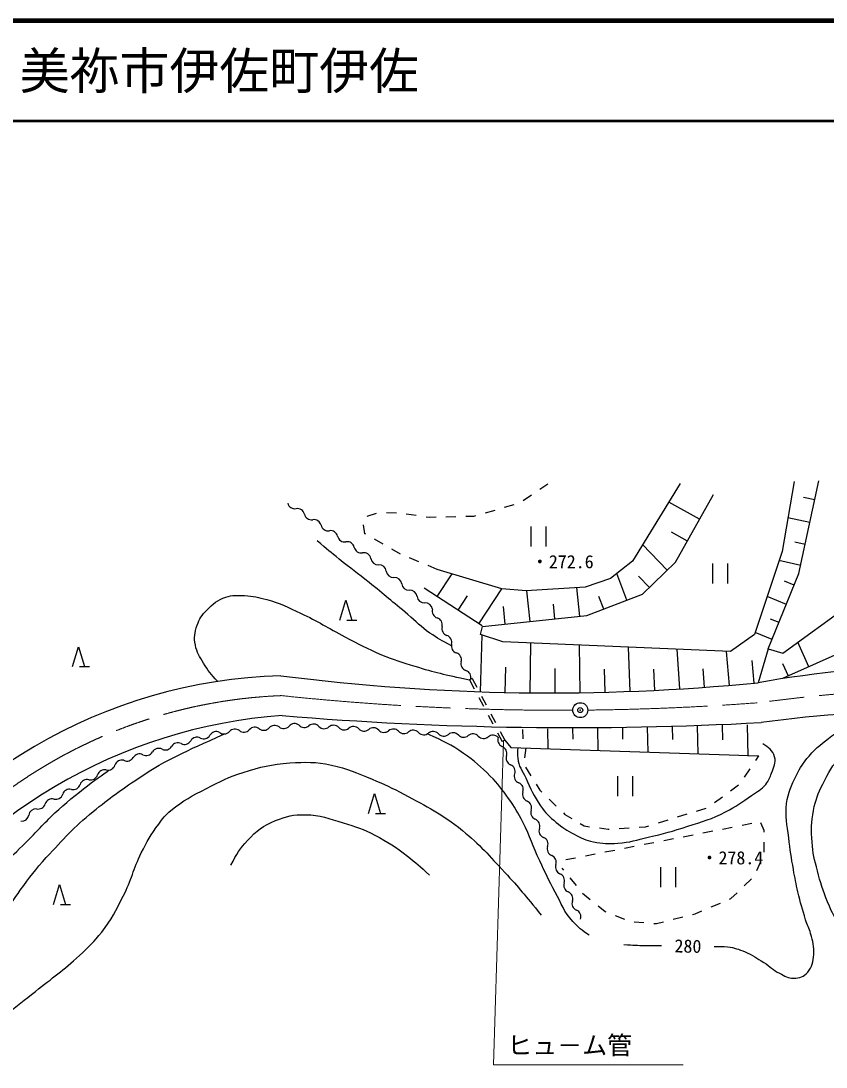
# Model space of a CAD drawing. Units: millimetres, scale not verified. Extents: x 40000 to 680000, y 20000 to 380000.
# Drawn here: x 405140 to 485830, y 275120 to 380000 of the extents above; entities that cross this region are included whole.
import ezdxf
from ezdxf.enums import TextEntityAlignment as Align

# ---------------------------------------------------------------- set-up
doc = ezdxf.new("R2010")
doc.units = ezdxf.units.MM
doc.header["$LTSCALE"] = 1000
doc.header["$PDMODE"] = 32
doc.header["$PDSIZE"] = 500
doc.linetypes.add('CHAIN', pattern=[18.5, 12, -1.5, 3.5, -1.5])
for name, color, linetype, lineweight in [('S-BGD', 7, 'Continuous', 25), ('S-BMK', 2, 'CHAIN', 13), ('S-BMK-SRVR', 3, 'Continuous', 25), ('S-STR-HTXT', 7, 'Continuous', 13), ('S-TTL', 2, 'Continuous', 140), ('S-TTL-LINE', 7, 'Continuous', 50)]:
    doc.layers.add(name, color=color, linetype=linetype, lineweight=lineweight)
doc.layers.add('S-TTL-TXT', color=7, linetype='Continuous')
doc.styles.add('ＭＳ ゴシック', font='')
doc.styles.get('ＭＳ ゴシック').set_extended_font_data('MS Gothic')

msp = doc.modelspace()

# ---------------------------------------------------------------- linework, layer by layer
at = {"layer": 'S-BGD'}
for p, q in [((457130, 333042), (457956, 333605)), ((471209, 333622), (466426, 325839)), ((482635, 333840), (481420, 326816)), ((483110, 324598), (485117, 333893)), ((455478, 331915), (456304, 332479)), ((470751, 325754), (474539, 332511)), ((453613, 331240), (454575, 331515)), ((473150, 330033), (470066, 331762)), ((484703, 331973), (483566, 332218)), ((439851, 330355), (440785, 330654)), ((441768, 330727), (442767, 330677)), ((443760, 330573), (444751, 330436)), ((450517, 330355), (450729, 330416)), ((451690, 330691), (452652, 330965)), ((439598, 328586), (439488, 329470)), ((439840, 330340), (439851, 330355)), ((445742, 330300), (446069, 330254)), ((446069, 330254), (446738, 330270)), ((447738, 330292), (448738, 330315)), ((449737, 330338), (450517, 330355)), ((484212, 329699), (482001, 330176)), ((439693, 328532), (439598, 328586)), ((456232, 329321), (456232, 327321)), ((457732, 329321), (457732, 327321)), ((471928, 327852), (470342, 328741)), ((441431, 327543), (440562, 328037)), ((469919, 324947), (467446, 327499)), ((483740, 327515), (482692, 327742)), ((443169, 326553), (442300, 327048)), ((481420, 326816), (478659, 318500)), ((445013, 325781), (444089, 326162)), ((446862, 325018), (445937, 325399)), ((466426, 325839), (464212, 324090)), ((467424, 322528), (470751, 325754)), ((474454, 325612), (474454, 323612)), ((475954, 325612), (475954, 323612)), ((483288, 325419), (481112, 325889)), ((446852, 322283), (448342, 324568)), ((453323, 323054), (446862, 325018)), ((464212, 324090), (461677, 323233)), ((465878, 321933), (464852, 324595)), ((468124, 323207), (467033, 324332)), ((480037, 317038), (483110, 324598)), ((451361, 319344), (445548, 323133)), ((451041, 319553), (453323, 323054)), ((455787, 322876), (453323, 323054)), ((461677, 323233), (455787, 322876)), ((461146, 320307), (460850, 323183)), ((482637, 323435), (481670, 323828)), ((448947, 320918), (449890, 322364)), ((456172, 319795), (455855, 322880)), ((461844, 320378), (467424, 322528)), ((463545, 321034), (463062, 322286)), ((481851, 321500), (479916, 322286)), ((437091, 319937), (437691, 321937)), ((437691, 321937), (438291, 319937)), ((453685, 319539), (453504, 321296)), ((458659, 320051), (458506, 321541)), ((481493, 316628), (488683, 321862)), ((437791, 319937), (438791, 319937)), ((451401, 319303), (461844, 320378)), ((481113, 319685), (480261, 320031)), ((495191, 320224), (481465, 314060)), ((451196, 318484), (451401, 319303)), ((451186, 312747), (451373, 318428)), ((453449, 317768), (451196, 318484)), ((478659, 318500), (476245, 316782)), ((480420, 317981), (478717, 318674)), ((410304, 315266), (410904, 317266)), ((410904, 317266), (411504, 315266)), ((476245, 316782), (453449, 317768)), ((456184, 312641), (456232, 317647)), ((461174, 312652), (461107, 317437)), ((466183, 312780), (466016, 317224)), ((471161, 313025), (470918, 317012)), ((476147, 313388), (475859, 316799)), ((480037, 317038), (479028, 313651)), ((480037, 317038), (481493, 316628)), ((484105, 315246), (482994, 317721)), ((478637, 313613), (478417, 315892)), ((411004, 315266), (412004, 315266)), ((453685, 312679), (453739, 315216)), ((458684, 312632), (458679, 315087)), ((463684, 312701), (463624, 315016)), ((468664, 312888), (468560, 315003)), ((473655, 313192), (473520, 315049)), ((482050, 314323), (481498, 315553)), ((450350, 314076), (450085, 313936)), ((450085, 313936), (450554, 313053)), ((450350, 314076), (450819, 313193)), ((451023, 312170), (451493, 311286)), ((451288, 312310), (451758, 311427)), ((452227, 310544), (452696, 309661)), ((451962, 310403), (452431, 309520)), ((477912, 309446), (477979, 306294)), ((452901, 308637), (453370, 307754)), ((453166, 308778), (453635, 307895)), ((455417, 308963), (455437, 308041)), ((457916, 309017), (457959, 307035)), ((460416, 309071), (460438, 308010)), ((462915, 309124), (462963, 306865)), ((465414, 309178), (465440, 307979)), ((467914, 309232), (467968, 306695)), ((470413, 309285), (470442, 307948)), ((472913, 309339), (472973, 306525)), ((475412, 309392), (475444, 307916)), ((453635, 307895), (453370, 307754)), ((453635, 307895), (454222, 307161)), ((454222, 307161), (479083, 306318)), ((455743, 307110), (455605, 306119)), ((478775, 305855), (479083, 306318)), ((455706, 305180), (456234, 304330)), ((464942, 304290), (464942, 302290)), ((466442, 304290), (466442, 302290)), ((477666, 304190), (478221, 305023)), ((456761, 303480), (457133, 302882)), ((476249, 302820), (477053, 303414)), ((439968, 300545), (440568, 302545)), ((440568, 302545), (441168, 300545)), ((457133, 302882), (457346, 302677)), ((474641, 301630), (475445, 302225)), ((458065, 301982), (458785, 301288)), ((472858, 300788), (473813, 301084)), ((440668, 300545), (441668, 300545)), ((459505, 300594), (459646, 300458)), ((459646, 300458), (460334, 300042)), ((470947, 300197), (471902, 300493)), ((461190, 299525), (461577, 299291)), ((461577, 299291), (462120, 299220)), ((463112, 299092), (464001, 298976)), ((464001, 298976), (464104, 298983)), ((465102, 299043), (466100, 299103)), ((467099, 299163), (467727, 299201)), ((467727, 299201), (468081, 299310)), ((469036, 299606), (469992, 299902)), ((476428, 299142), (475446, 298950)), ((478391, 299524), (477409, 299333)), ((479623, 298842), (479307, 299593)), ((470539, 297993), (469557, 297801)), ((472502, 298376), (471520, 298184)), ((474465, 298759), (473483, 298567)), ((479623, 298656), (479623, 298842)), ((464650, 296844), (463668, 296653)), ((466613, 297227), (465631, 297035)), ((468576, 297610), (467594, 297418)), ((479623, 296656), (479623, 297656)), ((460724, 296078), (459742, 295887)), ((462687, 296461), (461705, 296270)), ((459332, 295071), (459507, 294857)), ((469224, 295172), (469224, 293172)), ((470724, 295172), (470724, 293172)), ((478877, 294813), (479280, 295729)), ((460140, 294083), (460774, 293309)), ((477627, 293293), (478348, 293987)), ((408414, 291428), (409014, 293428)), ((409014, 293428), (409614, 291428)), ((461419, 292548), (462197, 291920)), ((476153, 291956), (476301, 292018)), ((476301, 292018), (476906, 292600)), ((409114, 291428), (410114, 291428)), ((462975, 291291), (463687, 290717)), ((463687, 290717), (463766, 290685)), ((472710, 290492), (473392, 290782)), ((474313, 291173), (475233, 291565)), ((464697, 290320), (465628, 289954)), ((466584, 289697), (467580, 289612)), ((468577, 289528), (468849, 289505)), ((468849, 289505), (469553, 289685)), ((470522, 289932), (471491, 290180)), ((472459, 290428), (472710, 290492))]:
    msp.add_line(p, q, dxfattribs=at)
for centre, radius, start, end in [((432593, 331817), 725, 192.75662, 279.96226), ((432844, 330388), 725, 12.75662, 99.96226), ((434258, 330709), 725, 192.75662, 279.96226), ((434509, 329280), 725, 12.75662, 99.96226), ((435923, 329601), 725, 192.75662, 279.96226), ((436174, 328172), 725, 12.75662, 99.96226), ((437588, 328493), 725, 192.75662, 279.96226), ((437839, 327065), 725, 12.75662, 99.96226), ((439253, 327385), 725, 192.75662, 279.96226), ((439504, 325957), 725, 12.75662, 99.96226), ((440931, 326204), 725, 186.8946, 274.10024), ((441035, 324757), 725, 6.8946, 94.10024), ((442474, 324931), 725, 186.8946, 274.10024), ((442578, 323485), 725, 6.8946, 94.10024), ((444017, 323659), 725, 186.8946, 274.10024), ((444121, 322213), 725, 6.8946, 94.10024), ((445560, 322387), 725, 186.8946, 274.10024), ((445664, 320941), 725, 6.8946, 94.10024), ((447084, 320840), 725, 165.02864, 252.23428), ((446642, 319460), 725, 345.02864, 72.23428), ((448043, 319085), 725, 165.02864, 252.23428), ((447600, 317704), 725, 345.02864, 72.23428), ((449001, 317330), 725, 165.02864, 252.23428), ((448559, 315949), 725, 345.02864, 72.23428), ((449959, 315574), 725, 165.02864, 252.23428), ((449517, 314193), 725, 345.02864, 72.23428), ((498339, 205906), 109463, 90.67404, 100.16115), ((432744, 262389), 51992, 91.73342, 148.92761), ((458218, 525360), 212728, 262.69572, 275.61392), ((497216, 176914), 133948, 90.01893, 97.67319), ((435087, 258351), 52145, 94.1338, 147.02347), ((460404, 659257), 350106, 265.2361, 273.09897), ((432559, 308832), 725, 51.65023, 138.85587), ((433540, 309893), 725, 222.85361, 310.05924), ((434474, 308784), 725, 42.85361, 130.05924), ((423456, 308753), 725, 242.61132, 329.81696), ((424709, 308024), 725, 62.61132, 149.81696), ((425492, 309237), 725, 231.65023, 318.85587), ((426584, 308282), 725, 51.65023, 138.85587), ((427484, 309420), 725, 231.65023, 318.85587), ((428576, 308466), 725, 51.65023, 138.85587), ((429475, 309603), 725, 231.65023, 318.85587), ((430567, 308649), 725, 51.65023, 138.85587), ((431467, 309786), 725, 231.65023, 318.85587), ((435537, 309770), 725, 222.85361, 310.05924), ((436470, 308660), 725, 42.85361, 130.05924), ((437533, 309646), 725, 222.85361, 310.05924), ((438466, 308536), 725, 42.85361, 130.05924), ((439529, 309523), 725, 222.85361, 310.05924), ((440462, 308413), 725, 42.85361, 130.05924), ((441525, 309399), 725, 222.85361, 310.05924), ((442458, 308289), 725, 42.85361, 130.05924), ((443521, 309275), 725, 222.85361, 310.05924), ((444454, 308166), 725, 42.85361, 130.05924), ((445517, 309152), 725, 222.85361, 310.05924), ((446451, 308042), 725, 42.85361, 130.05924), ((447514, 309028), 725, 222.85361, 310.05924), ((448447, 307918), 725, 42.85361, 130.05924), ((449510, 308905), 725, 222.85361, 310.05924), ((450443, 307795), 725, 42.85361, 130.05924), ((452439, 307671), 725, 42.85361, 130.05924), ((420868, 306907), 725, 62.61132, 149.81696), ((421535, 308195), 725, 242.61132, 329.81696), ((422788, 307466), 725, 62.61132, 149.81696), ((451506, 308781), 725, 222.85361, 310.05924), ((453655, 307926), 725, 160.77919, 247.98482), ((417027, 305790), 725, 62.61132, 149.81696), ((417694, 307078), 725, 242.61132, 329.81696), ((418948, 306349), 725, 62.61132, 149.81696), ((419615, 307636), 725, 242.61132, 329.81696), ((453112, 306581), 725, 340.77919, 67.98482), ((454481, 306104), 725, 160.77919, 247.98482), ((413874, 305605), 725, 255.49377, 342.69941), ((415259, 305174), 725, 75.49377, 162.69941), ((415774, 306519), 725, 242.61132, 329.81696), ((453937, 304760), 725, 340.77919, 67.98482), ((412127, 304632), 725, 255.49377, 342.69941), ((413511, 304201), 725, 75.49377, 162.69941), ((455306, 304282), 725, 160.77919, 247.98482), ((410379, 303660), 725, 255.49377, 342.69941), ((411763, 303229), 725, 75.49377, 162.69941), ((454763, 302938), 725, 340.77919, 67.98482), ((408631, 302687), 725, 255.49377, 342.69941), ((410016, 302256), 725, 75.49377, 162.69941), ((456132, 302461), 725, 160.77919, 247.98482), ((406640, 300291), 725, 85.06255, 172.26819), ((406884, 301715), 725, 255.49377, 342.69941), ((408268, 301284), 725, 75.49377, 162.69941), ((455589, 301116), 725, 340.77919, 67.98482), ((405203, 300486), 725, 265.06255, 352.26819), ((456958, 300639), 725, 160.77919, 247.98482), ((456414, 299295), 725, 340.77919, 67.98482), ((457783, 298817), 725, 160.77919, 247.98482), ((457240, 297473), 725, 340.77919, 67.98482), ((458609, 296996), 725, 160.77919, 247.98482), ((458065, 295652), 725, 340.77919, 67.98482), ((459435, 295174), 725, 160.77919, 247.98482), ((458891, 293830), 725, 340.77919, 67.98482), ((460260, 293353), 725, 160.77919, 247.98482), ((459717, 292008), 725, 340.77919, 67.98482), ((461086, 291531), 725, 160.77919, 247.98482), ((460542, 290187), 725, 340.77919, 67.98482)]:
    msp.add_arc(centre, radius, start, end, dxfattribs=at)
for points, knots in [([(448277, 317359), (447249, 317896), (446926, 318076), (446123, 318634), (445196, 319279), (444781, 319777), (443913, 320500), (442406, 321757), (441561, 322462), (440033, 323693), (438873, 324627), (438195, 325115), (437036, 326051), (436167, 326753), (435890, 326981), (434826, 327868)], [0, 0, 0, 0, 1, 1, 1, 2, 2, 2, 3, 3, 3, 4, 4, 4, 5, 5, 5, 5]), ([(424863, 313780), (424158, 314557), (423899, 314824), (423445, 315602), (423049, 316280), (422764, 316662), (422619, 317433), (422476, 318194), (422537, 318678), (422799, 319407), (423037, 320071), (423267, 320435), (423768, 320932), (424405, 321565), (424814, 321953), (425670, 322225), (426374, 322448), (426816, 322413), (427554, 322386), (428437, 322355), (428927, 322221), (429780, 321991), (431159, 321620), (431875, 321226), (433172, 320627), (434954, 319804), (435858, 319155), (437604, 318258), (439021, 317531), (439797, 317081), (441265, 316464), (442537, 315930), (443288, 315727), (444603, 315315), (446710, 314656), (447465, 314520), (450085, 313936)], [0, 0, 0, 0, 1, 1, 1, 2, 2, 2, 3, 3, 3, 4, 4, 4, 5, 5, 5, 6, 6, 6, 7, 7, 7, 8, 8, 8, 9, 9, 9, 10, 10, 10, 11, 11, 11, 12, 12, 12, 12]), ([(474628, 287192), (475230, 287232), (475447, 287231), (475965, 287170), (476669, 287087), (477055, 286941), (477710, 286671), (478491, 286350), (478875, 286053), (479591, 285606), (480229, 285209), (480507, 284857), (481177, 284518), (481697, 284256), (482000, 284003), (482582, 284020), (483181, 284037), (483590, 284184), (483987, 284632), (484472, 285179), (484524, 285673), (484599, 286399), (484685, 287227), (484469, 287696), (484282, 288507), (484153, 289066), (483953, 289341), (483783, 289889), (483448, 290968), (483265, 291575), (483013, 292676), (482814, 293548), (482713, 294039), (482560, 294920), (482343, 296163), (482218, 296860), (482084, 298115), (481942, 299446), (481714, 300208), (481880, 301537), (482025, 302698), (482333, 303322), (482854, 304369), (483256, 305176), (483538, 305610), (484123, 306295), (484898, 307201), (485462, 307593), (486412, 308312), (488008, 309520), (488807, 309779), (490940, 310715)], [0, 0, 0, 0, 1, 1, 1, 2, 2, 2, 3, 3, 3, 4, 4, 4, 5, 5, 5, 6, 6, 6, 7, 7, 7, 8, 8, 8, 9, 9, 9, 10, 10, 10, 11, 11, 11, 12, 12, 12, 13, 13, 13, 14, 14, 14, 15, 15, 15, 16, 16, 16, 17, 17, 17, 17]), ([(487473, 288705), (486716, 290059), (486480, 290479), (485986, 291680), (485498, 292865), (485274, 293554), (484959, 294796), (484678, 295901), (484495, 296527), (484427, 297665), (484353, 298909), (484315, 299632), (484569, 300852), (484790, 301914), (484994, 302507), (485490, 303472), (486096, 304653), (486418, 305377), (487367, 306306), (488159, 307082), (488678, 307469), (489668, 307970), (491097, 308693), (492008, 308868), (493564, 309245), (495315, 309669), (496340, 309697), (498132, 309882), (499952, 310071), (500977, 310155), (502807, 310201), (504393, 310241), (505280, 310091), (506867, 310045), (507550, 310026), (507935, 309948), (508616, 310007), (508973, 310037), (509214, 309956), (509523, 310136), (509726, 310255), (509818, 310342), (509970, 310538)], [0, 0, 0, 0, 1, 1, 1, 2, 2, 2, 3, 3, 3, 4, 4, 4, 5, 5, 5, 6, 6, 6, 7, 7, 7, 8, 8, 8, 9, 9, 9, 10, 10, 10, 11, 11, 11, 12, 12, 12, 13, 13, 13, 14, 14, 14, 14]), ([(388034, 268905), (390234, 271230), (390892, 271897), (392529, 273978), (393901, 275723), (394578, 276771), (395844, 278595), (397143, 280468), (397839, 281539), (399080, 283450), (400274, 285286), (400902, 286340), (402080, 288186), (403244, 290010), (403808, 291093), (405080, 292844), (406040, 294166), (406581, 294914), (407685, 296119), (409422, 298017), (410391, 299107), (412381, 300737), (414070, 302121), (415062, 302846), (416881, 304053), (420051, 306156), (421419, 306649), (425540, 308513)], [0, 0, 0, 0, 1, 1, 1, 2, 2, 2, 3, 3, 3, 4, 4, 4, 5, 5, 5, 6, 6, 6, 7, 7, 7, 8, 8, 8, 9, 9, 9, 9]), ([(462089, 288334), (461308, 288865), (461033, 289107), (460458, 289711), (459533, 290683), (459346, 291486), (458694, 292658), (458027, 293859), (457710, 294562), (457132, 295808), (456441, 297299), (456192, 298199), (455444, 299662), (454949, 300633), (454632, 301162), (454008, 302056), (453360, 302985), (452968, 303495), (452169, 304298), (451204, 305268), (450618, 305779), (449498, 306566), (448181, 307492), (447583, 307737), (445865, 308516)], [0, 0, 0, 0, 1, 1, 1, 2, 2, 2, 3, 3, 3, 4, 4, 4, 5, 5, 5, 6, 6, 6, 7, 7, 7, 8, 8, 8, 8]), ([(454933, 307137), (454876, 306688), (454888, 306503), (454928, 306099), (455010, 305263), (455369, 304861), (455727, 304101), (456256, 302980), (456515, 302320), (457226, 301304), (457732, 300580), (458093, 300217), (458774, 299655), (459426, 299118), (459824, 298847), (460573, 298456), (461295, 298079), (461723, 297873), (462521, 297707), (463459, 297512), (464014, 297477), (464969, 297557), (466177, 297659), (466836, 297873), (468016, 298157), (469572, 298530), (470442, 298755), (471962, 299256), (473470, 299752), (474350, 299972), (475758, 300704), (476825, 301259), (477377, 301656), (478356, 302353), (478937, 302766), (479358, 302907), (479803, 303464), (480112, 303851), (480204, 304132), (480367, 304600), (480579, 305210), (480831, 305599), (480673, 306226), (480504, 306894), (480056, 307171), (479493, 307538)], [0, 0, 0, 0, 1, 1, 1, 2, 2, 2, 3, 3, 3, 4, 4, 4, 5, 5, 5, 6, 6, 6, 7, 7, 7, 8, 8, 8, 9, 9, 9, 10, 10, 10, 11, 11, 11, 12, 12, 12, 13, 13, 13, 14, 14, 14, 15, 15, 15, 15]), ([(339529, 246276), (339930, 247279), (340051, 247622), (340539, 248400), (340936, 249034), (341079, 249497), (341688, 249932), (342360, 250412), (342859, 250518), (343672, 250663), (344476, 250807), (344946, 250733), (345762, 250698), (346611, 250662), (347089, 250599), (347920, 250420), (349772, 250020), (350780, 249668), (352586, 249097), (353598, 248776), (354170, 248606), (355162, 248226), (356209, 247825), (356747, 247475), (357808, 247112), (359060, 246684), (359776, 246455), (361081, 246242), (362304, 246041), (363010, 246033), (364249, 246067), (365468, 246101), (366158, 246184), (367348, 246450), (368985, 246818), (369861, 247216), (371387, 247913), (372369, 248362), (372871, 248719), (373754, 249340), (374870, 250125), (375496, 250580), (376470, 251534), (378207, 253233), (379028, 254336), (380544, 256234), (382061, 258134), (382713, 259351), (384234, 261248), (385140, 262376), (385693, 262971), (386637, 264068), (388466, 266195), (389421, 267450), (391337, 269499), (393019, 271298), (393945, 272326), (395759, 273991), (397743, 275813), (398951, 276726), (401051, 278413), (403183, 280124), (404451, 280988), (406587, 282695), (408331, 284089), (409369, 284801), (411009, 286316), (411934, 287171), (412461, 287656), (413237, 288649), (414251, 289946), (414652, 290800), (415396, 292270), (416221, 293901), (416393, 294949), (417206, 296587), (417792, 297768), (418153, 298425), (418947, 299477), (419376, 300046), (419608, 300391), (420166, 300835), (421456, 301862), (422279, 302322), (423752, 303063), (425144, 303764), (425918, 304205), (427407, 304665), (429184, 305213), (430218, 305482), (432073, 305605), (433703, 305713), (434652, 305734), (436251, 305396), (437900, 305046), (438769, 304619), (440325, 303968), (441599, 303435), (442317, 303136), (443528, 302471), (445883, 301178), (447296, 300550), (449377, 298850), (451187, 297372), (452039, 296354), (453625, 294637), (455117, 293022), (455598, 292435), (457281, 290355)], [0, 0, 0, 0, 1, 1, 1, 2, 2, 2, 3, 3, 3, 4, 4, 4, 5, 5, 5, 6, 6, 6, 7, 7, 7, 8, 8, 8, 9, 9, 9, 10, 10, 10, 11, 11, 11, 12, 12, 12, 13, 13, 13, 14, 14, 14, 15, 15, 15, 16, 16, 16, 17, 17, 17, 18, 18, 18, 19, 19, 19, 20, 20, 20, 21, 21, 21, 22, 22, 22, 23, 23, 23, 24, 24, 24, 25, 25, 25, 26, 26, 26, 27, 27, 27, 28, 28, 28, 29, 29, 29, 30, 30, 30, 31, 31, 31, 32, 32, 32, 33, 33, 33, 34, 34, 34, 35, 35, 35, 36, 36, 36, 36]), ([(331183, 252159), (331756, 253787), (331922, 254280), (332540, 255576), (333097, 256743), (333429, 257394), (334132, 258478), (334599, 259199), (334878, 259606), (335489, 260210), (335991, 260707), (336259, 261102), (336940, 261287), (337753, 261507), (338266, 261346), (339093, 261193), (339844, 261054), (340253, 260905), (340966, 260631), (341859, 260289), (342302, 259967), (343165, 259555), (344494, 258921), (345239, 258567), (346582, 257963), (347778, 257426), (348455, 257140), (349671, 256653), (351266, 256014), (352161, 255653), (353790, 255108), (355376, 254578), (356273, 254286), (357909, 253938), (359764, 253544), (360838, 253494), (362730, 253376), (363807, 253309), (364424, 253226), (365492, 253376), (366671, 253543), (367323, 253792), (368394, 254313), (369639, 254918), (370255, 255422), (371343, 256278), (372390, 257102), (372860, 257699), (373823, 258619), (374834, 259583), (375414, 260108), (376398, 261099), (377828, 262541), (378623, 263358), (379955, 264891), (380793, 265854), (381210, 266438), (381968, 267465), (382849, 268661), (383312, 269355), (384121, 270601), (385055, 272040), (385526, 272879), (386414, 274346), (387154, 275566), (387523, 276277), (388287, 277482), (389346, 279152), (389958, 280076), (391095, 281694), (392162, 283214), (392745, 284080), (393903, 285532), (395099, 287032), (395824, 287828), (397133, 289230), (398703, 290912), (399662, 291778), (401299, 293396), (402972, 295050), (403935, 295951), (405605, 297608), (406770, 298765), (407362, 299475), (408554, 300604), (410509, 302457), (413479, 304546), (413962, 304885)], [0, 0, 0, 0, 1, 1, 1, 2, 2, 2, 3, 3, 3, 4, 4, 4, 5, 5, 5, 6, 6, 6, 7, 7, 7, 8, 8, 8, 9, 9, 9, 10, 10, 10, 11, 11, 11, 12, 12, 12, 13, 13, 13, 14, 14, 14, 15, 15, 15, 16, 16, 16, 17, 17, 17, 18, 18, 18, 19, 19, 19, 20, 20, 20, 21, 21, 21, 22, 22, 22, 23, 23, 23, 24, 24, 24, 25, 25, 25, 26, 26, 26, 27, 27, 27, 28, 28, 28, 29, 29, 29, 29]), ([(426189, 295371), (426788, 296526), (427054, 296984), (427843, 297831), (428758, 298814), (429397, 299326), (430643, 299825), (431756, 300272), (432456, 300448), (433655, 300419), (435162, 300384), (435989, 300057), (437430, 299613), (438703, 299221), (439433, 299005), (440612, 298383), (441957, 297673), (442676, 297195), (443878, 296262), (444778, 295563), (445093, 295290), (446084, 294353)], [0, 0, 0, 0, 1, 1, 1, 2, 2, 2, 3, 3, 3, 4, 4, 4, 5, 5, 5, 6, 6, 6, 7, 7, 7, 7]), ([(465564, 287396), (466599, 287339), (466876, 287320), (467717, 287306), (468354, 287295), (468564, 287295), (469349, 287306)], [0, 0, 0, 0, 1, 1, 1, 2, 2, 2, 2])]:
    msp.add_open_spline(points, degree=3, knots=knots, dxfattribs=at)
at = {"layer": 'S-BMK'}
for centre, radius, start, end in [((501588, 146643), 166528, 91.5402, 97.73321), ((433202, 262397), 50000, 92.23799, 138.0746), ((459077, 575806), 264912, 263.97036, 270.29662), ((459077, 575806), 264912, 270.62105, 274.35201)]:
    msp.add_arc(centre, radius, start, end, dxfattribs=at)
at = {"layer": 'S-BMK-SRVR'}
msp.add_circle((461198, 310902), 750, dxfattribs=at)
msp.add_point((461198, 310902), dxfattribs=at)
at = {"layer": 'S-STR-HTXT'}
for q in [(453502, 307825), (471514, 275341)]:
    msp.add_line((452514, 275341), q, dxfattribs=at)
at = {"layer": 'S-TTL'}
msp.add_line((680000, 380000), (40000, 380000), dxfattribs=at)
at = {"layer": 'S-TTL-LINE'}
msp.add_line((40000, 370000), (680000, 370000), dxfattribs=at)

# ---------------------------------------------------------------- texts
at = {"layer": 'S-BGD', "style": 'ＭＳ ゴシック'}
for s, p in [('・272.6', (456248, 325788)), ('・278.4', (473246, 296103))]:
    msp.add_text(s, height=1320, dxfattribs=at).set_placement(p, align=Align.MIDDLE_LEFT)
msp.add_text('280', height=1320, rotation=358.771, dxfattribs=at).set_placement((471989, 287249), align=Align.MIDDLE_CENTER)
at = {"layer": 'S-STR-HTXT', "style": 'ＭＳ ゴシック'}
msp.add_text('ヒュ－ム管', height=1833, dxfattribs=at).set_placement((453889, 275841), align=Align.BOTTOM_LEFT)
at = {"layer": 'S-TTL-TXT', "style": 'ＭＳ ゴシック'}
msp.add_text('美祢市伊佐町伊佐', height=3666, dxfattribs=at).set_placement((405024, 375000), align=Align.MIDDLE_LEFT)

doc.saveas('drawing.dxf')
